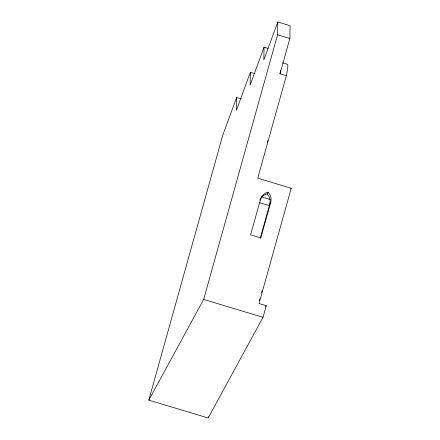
<?xml version="1.0" encoding="UTF-8"?>
<svg xmlns="http://www.w3.org/2000/svg" width="440" height="440" viewBox="0 0 440 440"><rect width="100%" height="100%" fill="white"/><g stroke="black" fill="none" stroke-linecap="round" stroke-linejoin="round"><path stroke-width="0.66" d="M241.164 98.89L236.632 97.526L236.407 110.303L250.344 72.347L254.232 73.519M250.344 72.347L250.118 85.129L264.061 47.174L267.949 48.345M264.061 47.174L263.835 59.956L277.778 22L290.087 25.707L289.867 38.483L280.005 73.793L286.341 75.702L257.725 178.184L291.203 188.265L259.028 303.495L266.266 305.673L263.021 317.3L208.159 418L148.797 400.131L222.69 135.476L236.632 97.526M148.797 400.131L203.66 299.431L277.552 34.776L277.778 22M267.295 142.263L267.85 140.278M260.585 199.128L250.608 234.85L260.788 237.914L270.76 202.197A10.654 10.153 28.6 0 0 268.043 192.176A10.654 10.153 28.6 0 0 260.585 199.128L259.952 200.288M208.159 418L208.522 416.708M260.211 238.332L269.814 203.935L270.76 202.197M259.364 300.641L259.913 298.672M261.564 292.765L262.114 290.796M260.079 199.617A10.654 10.153 28.6 0 1 267.091 193.913L268.043 192.176M265.612 306.884L266.266 305.673M277.552 34.776L289.867 38.483M282.387 62.777L287.452 64.3A59.18 3.845 -73.2 0 1 286.341 75.702M261.602 196.911L270.132 199.48M259.061 202.543L269.566 205.706M203.66 299.431L263.021 317.3M290.901 188.92A6.551 0.424 -73.2 0 1 291.203 188.265M280.682 70.306A59.18 3.845 -73.2 0 1 280.005 73.793M267.091 193.913A10.654 10.153 28.6 0 1 269.814 203.935"/></g></svg>
